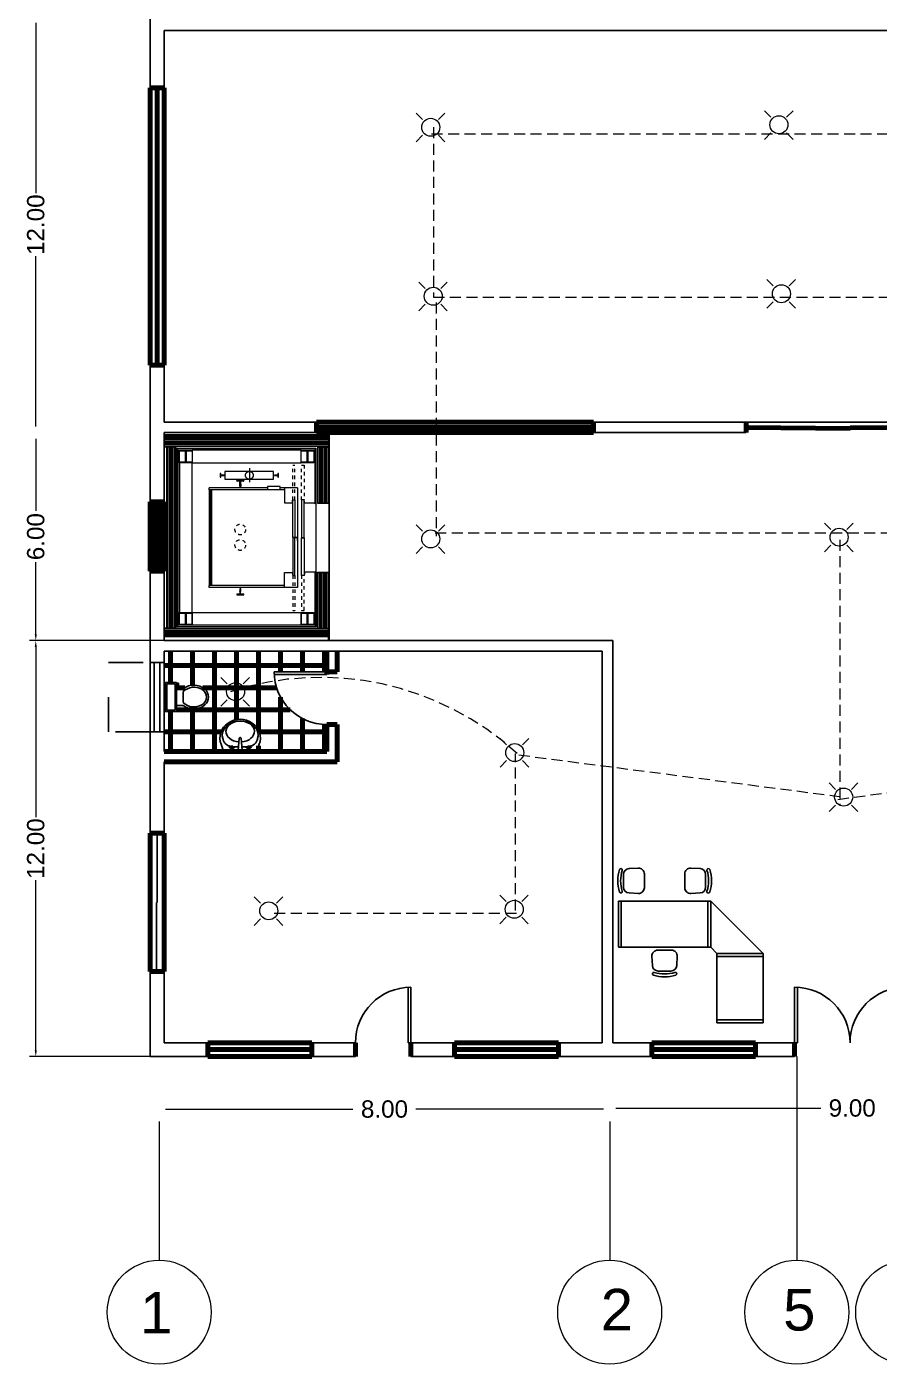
# Model space of a CAD drawing. Header units: millimetres. Extents: x 2391 to 3323, y 1596 to 2537.
# Drawn here: x 2751.78 to 2776.39, y 2343.71 to 2382.29 of the extents above; entities that cross this region are included whole.
import ezdxf

# ---------------------------------------------------------------- set-up
doc = ezdxf.new("R2010")
doc.units = ezdxf.units.MM
for name, pattern in [('CENTER5', [10, 5, -2, 1, -2]), ('DASHED2', [9.525, 6.35, -3.175]), ('HIDDEN', [0.375, 0.25, -0.125]), ('HIDDEN2', [4.7625, 3.175, -1.5875]), ('JIS_02_1.0', [2, 1, -1])]:
    doc.linetypes.add(name, pattern=pattern)
doc.layers.get('Defpoints').update_dxf_attribs({"color": 115})
for name, color, linetype in [('ASCENSORE - ELEVATOR', 160, 'Continuous'), ('BATH', 171, 'Continuous'), ('dimensions', 203, 'Continuous'), ('doors', 31, 'Continuous'), ('doors and windows schedule', 11, 'Continuous'), ('Electrical symbols', 81, 'Continuous'), ('exterior wall', 140, 'Continuous'), ('interior wall', 191, 'Continuous'), ('Lightning text', 211, 'Continuous'), ('windows', 241, 'Continuous')]:
    doc.layers.add(name, color=color, linetype=linetype)
doc.styles.get("Standard").update_dxf_attribs({"font": 'arial.ttf'})

msp = doc.modelspace()

# ---------------------------------------------------------------- hatches: boundary and pattern name
at = {"layer": 'ASCENSORE - ELEVATOR', "lineweight": 13, "true_color": 0x6d59d4}
for points in [[(2756.384, 2369.757), (2756.407, 2369.738), (2756.552, 2369.738), (2756.552, 2369.714), (2756.192, 2369.714), (2756.192, 2369.738), (2756.337, 2369.738), (2756.36, 2369.757), (2756.36, 2370.032), (2756.337, 2370.05), (2756.192, 2370.05), (2756.192, 2370.074), (2756.552, 2370.074), (2756.552, 2370.05), (2756.407, 2370.05), (2756.384, 2370.032)], [(2759.894, 2369.757), (2759.917, 2369.738), (2760.062, 2369.738), (2760.062, 2369.714), (2759.702, 2369.714), (2759.702, 2369.738), (2759.847, 2369.738), (2759.87, 2369.757), (2759.87, 2370.032), (2759.847, 2370.05), (2759.702, 2370.05), (2759.702, 2370.074), (2760.062, 2370.074), (2760.062, 2370.05), (2759.917, 2370.05), (2759.894, 2370.032)], [(2756.384, 2365.074), (2756.407, 2365.055), (2756.552, 2365.055), (2756.552, 2365.031), (2756.192, 2365.031), (2756.192, 2365.055), (2756.337, 2365.055), (2756.36, 2365.074), (2756.36, 2365.349), (2756.337, 2365.367), (2756.192, 2365.367), (2756.192, 2365.391), (2756.552, 2365.391), (2756.552, 2365.367), (2756.407, 2365.367), (2756.384, 2365.349)], [(2759.894, 2365.074), (2759.917, 2365.055), (2760.062, 2365.055), (2760.062, 2365.031), (2759.702, 2365.031), (2759.702, 2365.055), (2759.847, 2365.055), (2759.87, 2365.074), (2759.87, 2365.349), (2759.847, 2365.367), (2759.702, 2365.367), (2759.702, 2365.391), (2760.062, 2365.391), (2760.062, 2365.367), (2759.917, 2365.367), (2759.894, 2365.349)]]:
    msp.add_hatch(color=173, dxfattribs=at).paths.add_polyline_path(points)

# ---------------------------------------------------------------- linework, layer by layer
at = {"color": 0, "linetype": 'ByBlock'}
for p, q in [((2755.785, 2363.373), (2756.105, 2363.373)), ((2755.785, 2362.533), (2755.785, 2363.373)), ((2755.825, 2362.613), (2755.825, 2363.293)), ((2755.865, 2363.333), (2756.025, 2363.333)), ((2756.065, 2363.293), (2756.065, 2362.613)), ((2756.105, 2363.373), (2756.105, 2362.533)), ((2756.125, 2363.273), (2756.105, 2363.273)), ((2756.105, 2363.233), (2756.165, 2363.233)), ((2756.299, 2363.193), (2756.105, 2363.193)), ((2756.165, 2363.353), (2756.125, 2363.353)), ((2756.125, 2363.353), (2756.125, 2363.273)), ((2756.165, 2363.233), (2756.165, 2363.353)), ((2756.299, 2362.793), (2756.299, 2363.113)), ((2756.299, 2362.713), (2756.105, 2362.713)), ((2756.105, 2362.533), (2755.785, 2362.533)), ((2756.025, 2362.573), (2755.865, 2362.573)), ((2757.393, 2361.59), (2757.458, 2361.394)), ((2757.424, 2361.849), (2757.425, 2361.836)), ((2757.425, 2361.836), (2757.428, 2361.81)), ((2757.428, 2361.81), (2757.433, 2361.784)), ((2757.433, 2361.784), (2757.438, 2361.759)), ((2757.438, 2361.759), (2757.445, 2361.734)), ((2757.445, 2361.734), (2757.452, 2361.712)), ((2757.452, 2361.712), (2757.461, 2361.69)), ((2757.461, 2361.69), (2757.47, 2361.67)), ((2757.461, 2361.69), (2757.461, 2361.69)), ((2757.47, 2361.67), (2757.48, 2361.652)), ((2757.48, 2361.652), (2757.491, 2361.635)), ((2757.491, 2361.635), (2757.503, 2361.62)), ((2757.503, 2361.62), (2757.516, 2361.606)), ((2757.516, 2361.606), (2757.529, 2361.594)), ((2757.529, 2361.594), (2757.543, 2361.582)), ((2757.543, 2361.582), (2757.558, 2361.572)), ((2757.558, 2361.572), (2757.573, 2361.563)), ((2757.558, 2361.572), (2757.558, 2361.572)), ((2757.573, 2361.563), (2757.589, 2361.555)), ((2757.589, 2361.555), (2757.606, 2361.548)), ((2757.606, 2361.548), (2757.622, 2361.542)), ((2757.622, 2361.542), (2757.639, 2361.536)), ((2757.63, 2361.509), (2757.628, 2361.502)), ((2757.628, 2361.502), (2757.63, 2361.494)), ((2757.636, 2361.515), (2757.63, 2361.509)), ((2757.63, 2361.494), (2757.636, 2361.489)), ((2757.643, 2361.517), (2757.636, 2361.515)), ((2757.636, 2361.489), (2757.643, 2361.487)), ((2757.639, 2361.536), (2757.655, 2361.532)), ((2757.651, 2361.515), (2757.643, 2361.517)), ((2757.643, 2361.487), (2757.651, 2361.489)), ((2757.656, 2361.509), (2757.651, 2361.515)), ((2757.651, 2361.489), (2757.656, 2361.494)), ((2757.655, 2361.532), (2757.672, 2361.528)), ((2757.656, 2361.509), (2757.674, 2361.509)), ((2757.658, 2361.502), (2757.656, 2361.509)), ((2757.656, 2361.494), (2757.658, 2361.502)), ((2757.674, 2361.494), (2757.656, 2361.494)), ((2757.672, 2361.528), (2757.679, 2361.527)), ((2757.675, 2361.517), (2757.673, 2361.502)), ((2757.673, 2361.502), (2757.675, 2361.486)), ((2757.681, 2361.532), (2757.675, 2361.517)), ((2757.675, 2361.486), (2757.681, 2361.472)), ((2757.691, 2361.537), (2757.681, 2361.532)), ((2757.69, 2361.509), (2757.688, 2361.502)), ((2757.688, 2361.502), (2757.69, 2361.494)), ((2757.696, 2361.515), (2757.69, 2361.509)), ((2757.69, 2361.494), (2757.696, 2361.489)), ((2757.703, 2361.539), (2757.691, 2361.537)), ((2757.703, 2361.517), (2757.696, 2361.515)), ((2757.696, 2361.489), (2757.703, 2361.487)), ((2757.715, 2361.537), (2757.703, 2361.539)), ((2757.711, 2361.515), (2757.703, 2361.517)), ((2757.703, 2361.487), (2757.711, 2361.489)), ((2757.716, 2361.509), (2757.711, 2361.515)), ((2757.711, 2361.489), (2757.716, 2361.494)), ((2757.726, 2361.532), (2757.715, 2361.537)), ((2757.718, 2361.502), (2757.716, 2361.509)), ((2757.716, 2361.494), (2757.718, 2361.502)), ((2757.731, 2361.517), (2757.726, 2361.532)), ((2757.726, 2361.472), (2757.731, 2361.486)), ((2757.73, 2361.52), (2757.749, 2361.519)), ((2757.733, 2361.502), (2757.731, 2361.517)), ((2757.731, 2361.486), (2757.733, 2361.502)), ((2757.733, 2361.509), (2757.75, 2361.509)), ((2757.733, 2361.494), (2757.75, 2361.494)), ((2757.75, 2361.509), (2757.748, 2361.502)), ((2757.748, 2361.502), (2757.75, 2361.494)), ((2757.749, 2361.519), (2757.764, 2361.519)), ((2757.756, 2361.515), (2757.75, 2361.509)), ((2757.75, 2361.494), (2757.756, 2361.489)), ((2757.763, 2361.517), (2757.756, 2361.515)), ((2757.756, 2361.489), (2757.763, 2361.487)), ((2757.771, 2361.515), (2757.763, 2361.517)), ((2757.763, 2361.487), (2757.771, 2361.489)), ((2757.764, 2361.519), (2757.778, 2361.519)), ((2757.776, 2361.509), (2757.771, 2361.515)), ((2757.771, 2361.489), (2757.776, 2361.494)), ((2757.778, 2361.502), (2757.776, 2361.509)), ((2757.776, 2361.494), (2757.778, 2361.502)), ((2757.778, 2361.519), (2757.794, 2361.519)), ((2757.794, 2361.519), (2757.809, 2361.519)), ((2757.809, 2361.519), (2757.824, 2361.519)), ((2757.809, 2361.519), (2757.809, 2361.519)), ((2757.824, 2361.519), (2757.84, 2361.519)), ((2757.84, 2361.519), (2757.857, 2361.519)), ((2757.857, 2361.519), (2757.873, 2361.519)), ((2757.873, 2361.519), (2757.89, 2361.518)), ((2757.881, 2361.417), (2757.911, 2361.754)), ((2757.912, 2361.764), (2757.911, 2361.754)), ((2757.916, 2361.772), (2757.912, 2361.764)), ((2757.923, 2361.779), (2757.916, 2361.772)), ((2757.931, 2361.783), (2757.923, 2361.779)), ((2757.941, 2361.784), (2757.931, 2361.783)), ((2757.95, 2361.783), (2757.941, 2361.784)), ((2757.958, 2361.779), (2757.95, 2361.783)), ((2757.965, 2361.772), (2757.958, 2361.779)), ((2757.969, 2361.764), (2757.965, 2361.772)), ((2757.971, 2361.754), (2757.969, 2361.764)), ((2757.971, 2361.754), (2758.001, 2361.417)), ((2757.992, 2361.518), (2758.01, 2361.518)), ((2758.01, 2361.518), (2758.025, 2361.518)), ((2758.025, 2361.518), (2758.04, 2361.518)), ((2758.04, 2361.518), (2758.055, 2361.518)), ((2758.055, 2361.518), (2758.071, 2361.518)), ((2758.055, 2361.518), (2758.055, 2361.518)), ((2758.071, 2361.518), (2758.087, 2361.518)), ((2758.087, 2361.518), (2758.104, 2361.519)), ((2758.104, 2361.519), (2758.12, 2361.519)), ((2758.11, 2361.509), (2758.108, 2361.502)), ((2758.108, 2361.502), (2758.11, 2361.494)), ((2758.116, 2361.515), (2758.11, 2361.509)), ((2758.11, 2361.494), (2758.116, 2361.489)), ((2758.123, 2361.517), (2758.116, 2361.515)), ((2758.116, 2361.489), (2758.123, 2361.487)), ((2758.12, 2361.519), (2758.137, 2361.52)), ((2758.131, 2361.515), (2758.123, 2361.517)), ((2758.123, 2361.487), (2758.131, 2361.489)), ((2758.136, 2361.509), (2758.131, 2361.515)), ((2758.131, 2361.489), (2758.136, 2361.494)), ((2758.138, 2361.502), (2758.136, 2361.509)), ((2758.136, 2361.509), (2758.154, 2361.509)), ((2758.136, 2361.494), (2758.138, 2361.502)), ((2758.154, 2361.494), (2758.136, 2361.494)), ((2758.137, 2361.52), (2758.154, 2361.521)), ((2758.155, 2361.517), (2758.153, 2361.502)), ((2758.153, 2361.502), (2758.155, 2361.486)), ((2758.154, 2361.521), (2758.157, 2361.521)), ((2758.161, 2361.532), (2758.155, 2361.517)), ((2758.155, 2361.486), (2758.161, 2361.472)), ((2758.171, 2361.537), (2758.161, 2361.532)), ((2758.17, 2361.509), (2758.168, 2361.502)), ((2758.168, 2361.502), (2758.17, 2361.494)), ((2758.176, 2361.515), (2758.17, 2361.509)), ((2758.17, 2361.494), (2758.176, 2361.489)), ((2758.183, 2361.539), (2758.171, 2361.537)), ((2758.183, 2361.517), (2758.176, 2361.515)), ((2758.176, 2361.489), (2758.183, 2361.487)), ((2758.195, 2361.537), (2758.183, 2361.539)), ((2758.191, 2361.515), (2758.183, 2361.517)), ((2758.183, 2361.487), (2758.191, 2361.489)), ((2758.196, 2361.509), (2758.191, 2361.515)), ((2758.191, 2361.489), (2758.196, 2361.494)), ((2758.206, 2361.532), (2758.195, 2361.537)), ((2758.198, 2361.502), (2758.196, 2361.509)), ((2758.196, 2361.494), (2758.198, 2361.502)), ((2758.211, 2361.517), (2758.206, 2361.532)), ((2758.206, 2361.472), (2758.211, 2361.486)), ((2758.207, 2361.528), (2758.224, 2361.532)), ((2758.213, 2361.502), (2758.211, 2361.517)), ((2758.211, 2361.486), (2758.213, 2361.502)), ((2758.213, 2361.509), (2758.23, 2361.509)), ((2758.213, 2361.494), (2758.23, 2361.494)), ((2758.224, 2361.532), (2758.242, 2361.536)), ((2758.23, 2361.509), (2758.228, 2361.502)), ((2758.228, 2361.502), (2758.23, 2361.494)), ((2758.236, 2361.515), (2758.23, 2361.509)), ((2758.23, 2361.494), (2758.236, 2361.489)), ((2758.243, 2361.517), (2758.236, 2361.515)), ((2758.236, 2361.489), (2758.243, 2361.487)), ((2758.242, 2361.536), (2758.259, 2361.542)), ((2758.251, 2361.515), (2758.243, 2361.517)), ((2758.243, 2361.487), (2758.251, 2361.489)), ((2758.256, 2361.509), (2758.251, 2361.515)), ((2758.251, 2361.489), (2758.256, 2361.494)), ((2758.258, 2361.502), (2758.256, 2361.509)), ((2758.256, 2361.494), (2758.258, 2361.502)), ((2758.259, 2361.542), (2758.276, 2361.548)), ((2758.276, 2361.548), (2758.292, 2361.555)), ((2758.292, 2361.555), (2758.308, 2361.563)), ((2758.308, 2361.563), (2758.324, 2361.572)), ((2758.324, 2361.572), (2758.338, 2361.582)), ((2758.324, 2361.572), (2758.324, 2361.572)), ((2758.338, 2361.582), (2758.352, 2361.594)), ((2758.352, 2361.594), (2758.366, 2361.606)), ((2758.366, 2361.606), (2758.378, 2361.62)), ((2758.378, 2361.62), (2758.39, 2361.635)), ((2758.39, 2361.635), (2758.401, 2361.652)), ((2758.401, 2361.652), (2758.411, 2361.67)), ((2758.411, 2361.67), (2758.421, 2361.69)), ((2758.421, 2361.69), (2758.429, 2361.712)), ((2758.421, 2361.69), (2758.421, 2361.69)), ((2758.489, 2361.59), (2758.423, 2361.394)), ((2758.429, 2361.712), (2758.437, 2361.734)), ((2758.437, 2361.734), (2758.443, 2361.759)), ((2758.443, 2361.759), (2758.449, 2361.784)), ((2758.449, 2361.784), (2758.453, 2361.81)), ((2758.453, 2361.81), (2758.457, 2361.836)), ((2758.457, 2361.836), (2758.458, 2361.849)), ((2757.621, 2361.405), (2757.611, 2361.394)), ((2757.632, 2361.41), (2757.621, 2361.405)), ((2757.643, 2361.412), (2757.632, 2361.41)), ((2757.636, 2361.412), (2757.648, 2361.414)), ((2757.763, 2361.412), (2757.643, 2361.412)), ((2757.648, 2361.414), (2757.66, 2361.42)), ((2757.66, 2361.42), (2757.669, 2361.429)), ((2757.669, 2361.429), (2757.676, 2361.439)), ((2757.673, 2361.434), (2757.733, 2361.434)), ((2757.676, 2361.439), (2757.68, 2361.451)), ((2757.68, 2361.451), (2757.681, 2361.464)), ((2757.726, 2361.472), (2757.681, 2361.472)), ((2757.681, 2361.472), (2757.681, 2361.464)), ((2757.681, 2361.464), (2757.726, 2361.464)), ((2757.726, 2361.464), (2757.726, 2361.472)), ((2757.726, 2361.464), (2757.727, 2361.45)), ((2757.727, 2361.45), (2757.731, 2361.437)), ((2757.731, 2361.437), (2757.74, 2361.426)), ((2757.74, 2361.426), (2757.75, 2361.417)), ((2757.75, 2361.417), (2757.763, 2361.412)), ((2757.779, 2361.406), (2757.763, 2361.412)), ((2757.797, 2361.394), (2757.779, 2361.406)), ((2757.831, 2361.409), (2757.828, 2361.402)), ((2757.828, 2361.402), (2757.828, 2361.394)), ((2757.836, 2361.414), (2757.831, 2361.409)), ((2757.843, 2361.417), (2757.836, 2361.414)), ((2757.851, 2361.417), (2757.843, 2361.417)), ((2757.881, 2361.417), (2757.851, 2361.417)), ((2757.881, 2361.417), (2758.001, 2361.417)), ((2758.001, 2361.417), (2758.038, 2361.417)), ((2758.046, 2361.416), (2758.038, 2361.417)), ((2758.052, 2361.413), (2758.046, 2361.416)), ((2758.058, 2361.408), (2758.052, 2361.413)), ((2758.06, 2361.402), (2758.058, 2361.408)), ((2758.061, 2361.394), (2758.06, 2361.402)), ((2758.101, 2361.405), (2758.091, 2361.394)), ((2758.112, 2361.41), (2758.101, 2361.405)), ((2758.123, 2361.412), (2758.112, 2361.41)), ((2758.116, 2361.412), (2758.128, 2361.414)), ((2758.243, 2361.412), (2758.123, 2361.412)), ((2758.128, 2361.414), (2758.14, 2361.42)), ((2758.14, 2361.42), (2758.149, 2361.429)), ((2758.149, 2361.429), (2758.156, 2361.439)), ((2758.153, 2361.434), (2758.213, 2361.434)), ((2758.156, 2361.439), (2758.16, 2361.451)), ((2758.16, 2361.451), (2758.161, 2361.464)), ((2758.206, 2361.472), (2758.161, 2361.472)), ((2758.161, 2361.472), (2758.161, 2361.464)), ((2758.161, 2361.464), (2758.206, 2361.464)), ((2758.206, 2361.464), (2758.206, 2361.472)), ((2758.206, 2361.464), (2758.207, 2361.45)), ((2758.207, 2361.45), (2758.212, 2361.437)), ((2758.212, 2361.437), (2758.22, 2361.426)), ((2758.22, 2361.426), (2758.231, 2361.417)), ((2758.231, 2361.417), (2758.243, 2361.412)), ((2758.259, 2361.406), (2758.243, 2361.412)), ((2758.277, 2361.394), (2758.259, 2361.406)), ((2769.163, 2358.004), (2769.43, 2358.018)), ((2771.217, 2358.004), (2770.95, 2358.018)), ((2769.005, 2357.468), (2769.005, 2357.837)), ((2769.606, 2357.852), (2769.606, 2357.454)), ((2770.774, 2357.852), (2770.774, 2357.454)), ((2771.375, 2357.468), (2771.375, 2357.837)), ((2769.43, 2357.287), (2769.163, 2357.302)), ((2770.95, 2357.287), (2771.217, 2357.302)), ((2771.525, 2357.069), (2768.855, 2357.069)), ((2768.855, 2357.069), (2768.855, 2355.733)), ((2768.938, 2357.069), (2768.938, 2355.733)), ((2771.442, 2357.069), (2771.442, 2355.733)), ((2771.525, 2357.069), (2773.038, 2355.556)), ((2771.525, 2355.733), (2771.525, 2357.069)), ((2768.855, 2355.733), (2771.525, 2355.733)), ((2771.525, 2355.733), (2771.702, 2355.556)), ((2769.824, 2355.474), (2769.839, 2355.207)), ((2770.389, 2355.65), (2769.991, 2355.65)), ((2770.541, 2355.207), (2770.556, 2355.474)), ((2773.038, 2355.556), (2771.702, 2355.556)), ((2771.702, 2355.556), (2771.702, 2353.553)), ((2773.038, 2355.473), (2771.702, 2355.473)), ((2773.038, 2353.553), (2773.038, 2355.556)), ((2770.006, 2355.049), (2770.374, 2355.049)), ((2773.038, 2353.637), (2771.702, 2353.637)), ((2771.702, 2353.553), (2773.038, 2353.553))]:
    msp.add_line(p, q, dxfattribs=at)
for centre, radius, start, end in [((2755.86, 2363.298), 0.0354, 81.8699, 188.1301), ((2756.03, 2363.298), 0.0354, 351.8699, 98.1301), ((2756.602, 2362.813), 0.487, 48.9211, 128.5309), ((2756.612, 2362.785), 0.453, 60.4235, 133.6323), ((2756.707, 2362.953), 0.26, 299.5767, 60.4235), ((2756.725, 2362.953), 0.3, 311.0791, 48.9211), ((2756.612, 2363.121), 0.453, 226.3679, 299.5767), ((2756.602, 2363.094), 0.487, 231.4693, 311.0791), ((2755.86, 2362.608), 0.0354, 171.8699, 278.1301), ((2756.03, 2362.608), 0.0354, 261.8699, 8.1301), ((2769.439, 2357.852), 0.167, 0, 93.1798), ((2770.941, 2357.852), 0.167, 86.8202, 180), ((2769.923, 2357.653), 1.085, 162.6344, 197.3656), ((2768.927, 2357.964), 0.0417, 342.6344, 162.6344), ((2769.923, 2357.653), 1.002, 162.6344, 197.3656), ((2769.172, 2357.837), 0.167, 93.1798, 180), ((2771.208, 2357.837), 0.167, 360, 86.8202), ((2771.453, 2357.964), 0.0417, 17.3656, 197.3656), ((2770.457, 2357.653), 1.002, 342.6344, 17.3656), ((2770.457, 2357.653), 1.085, 342.6344, 17.3656), ((2768.927, 2357.341), 0.0417, 197.3656, 17.3656), ((2769.172, 2357.468), 0.167, 180, 266.8202), ((2769.439, 2357.454), 0.167, 266.8202, 0), ((2770.941, 2357.454), 0.167, 180, 273.1798), ((2771.208, 2357.468), 0.167, 273.1798, 0), ((2771.453, 2357.341), 0.0417, 162.6344, 342.6344), ((2769.991, 2355.483), 0.167, 90, 183.1798), ((2770.389, 2355.483), 0.167, 356.8202, 90), ((2769.879, 2354.971), 0.0417, 72.6344, 252.6344), ((2770.006, 2355.216), 0.167, 183.1798, 270), ((2770.19, 2355.967), 1.085, 252.6344, 287.3656), ((2770.19, 2355.967), 1.002, 252.6344, 287.3656), ((2770.374, 2355.216), 0.167, 270, 356.8202), ((2770.501, 2354.971), 0.0417, 287.3656, 107.3656)]:
    msp.add_arc(centre, radius, start, end, dxfattribs=at)
for centre, major_axis, ratio, start_param, end_param in [((2757.941, 2361.776), (-0.584, 0), 0.916316, 2.786438, 6.63834), ((2757.941, 2361.849), (-0.517, 0), 0.815274, 3.141593, 6.283185), ((2757.941, 2361.96), (-0.412, 0), 0.730435, 1.664123, 7.760732)]:
    msp.add_ellipse(centre, major_axis=major_axis, ratio=ratio, start_param=start_param, end_param=end_param, dxfattribs=at)
at = {"layer": 'ASCENSORE - ELEVATOR', "lineweight": 13}
for p, q in [((2760.512, 2370.521), (2755.742, 2370.521)), ((2755.742, 2370.521), (2755.742, 2364.581)), ((2755.742, 2364.581), (2755.742, 2370.521)), ((2755.742, 2370.521), (2760.512, 2370.521)), ((2760.488, 2370.501), (2755.763, 2370.501)), ((2760.488, 2370.497), (2755.766, 2370.497)), ((2760.488, 2370.456), (2755.766, 2370.456)), ((2760.488, 2370.452), (2755.766, 2370.452)), ((2760.488, 2370.411), (2755.766, 2370.411)), ((2760.488, 2370.407), (2755.766, 2370.407)), ((2760.488, 2370.366), (2755.766, 2370.366)), ((2760.488, 2370.362), (2755.766, 2370.362)), ((2760.488, 2370.501), (2760.488, 2370.182)), ((2760.491, 2370.501), (2760.491, 2370.182)), ((2760.512, 2364.581), (2760.512, 2370.521)), ((2760.512, 2370.521), (2760.512, 2364.581)), ((2760.491, 2370.182), (2755.763, 2370.182)), ((2756.081, 2370.165), (2755.763, 2370.165)), ((2756.081, 2370.161), (2755.763, 2370.161)), ((2760.488, 2370.321), (2755.766, 2370.321)), ((2760.488, 2370.317), (2755.766, 2370.317)), ((2760.488, 2370.276), (2755.766, 2370.276)), ((2760.488, 2370.272), (2755.766, 2370.272)), ((2760.488, 2370.231), (2755.766, 2370.231)), ((2760.488, 2370.227), (2755.766, 2370.227)), ((2760.488, 2370.186), (2755.766, 2370.186)), ((2760.488, 2370.186), (2755.766, 2370.186)), ((2760.488, 2370.182), (2755.766, 2370.182)), ((2755.811, 2370.161), (2755.811, 2364.945)), ((2755.853, 2370.161), (2755.853, 2364.945)), ((2755.856, 2370.161), (2755.856, 2364.945)), ((2755.898, 2370.161), (2755.898, 2364.945)), ((2755.901, 2370.161), (2755.901, 2364.945)), ((2755.943, 2370.161), (2755.943, 2364.945)), ((2755.946, 2370.161), (2755.946, 2364.945)), ((2755.988, 2370.161), (2755.988, 2364.945)), ((2755.991, 2370.161), (2755.991, 2364.945)), ((2756.033, 2370.161), (2756.033, 2364.945)), ((2756.036, 2370.161), (2756.036, 2364.945)), ((2756.078, 2370.161), (2756.078, 2364.945)), ((2756.078, 2370.161), (2756.078, 2364.945)), ((2756.081, 2370.165), (2756.081, 2364.941)), ((2756.081, 2370.161), (2756.081, 2364.945)), ((2756.126, 2370.137), (2760.128, 2370.137)), ((2756.126, 2364.966), (2756.126, 2370.137)), ((2756.129, 2370.116), (2756.129, 2370.134)), ((2756.129, 2370.134), (2760.125, 2370.134)), ((2760.125, 2370.116), (2756.129, 2370.116)), ((2756.147, 2370.095), (2756.129, 2370.095)), ((2756.129, 2370.095), (2756.129, 2365.008)), ((2756.147, 2365.008), (2756.147, 2370.095)), ((2756.192, 2369.714), (2756.192, 2370.074)), ((2756.192, 2370.074), (2756.552, 2370.074)), ((2756.552, 2370.074), (2756.552, 2369.714)), ((2759.702, 2370.074), (2756.552, 2370.074)), ((2756.552, 2370.074), (2756.552, 2369.714)), ((2759.702, 2369.714), (2759.702, 2370.074)), ((2759.702, 2370.074), (2760.062, 2370.074)), ((2759.702, 2369.714), (2759.702, 2370.074)), ((2760.062, 2370.074), (2760.062, 2369.714)), ((2760.107, 2370.096), (2760.125, 2370.096)), ((2760.107, 2368.529), (2760.107, 2370.096)), ((2760.125, 2370.134), (2760.125, 2370.116)), ((2760.125, 2370.096), (2760.125, 2368.529)), ((2760.128, 2370.137), (2760.128, 2364.966)), ((2760.173, 2370.165), (2760.173, 2368.55)), ((2760.173, 2370.165), (2760.491, 2370.165)), ((2760.173, 2370.161), (2760.173, 2368.554)), ((2760.173, 2370.161), (2760.491, 2370.161)), ((2760.176, 2370.161), (2760.176, 2368.554)), ((2760.176, 2370.161), (2760.176, 2368.554)), ((2760.218, 2370.161), (2760.218, 2368.554)), ((2760.221, 2370.161), (2760.221, 2368.554)), ((2760.263, 2370.161), (2760.263, 2368.554)), ((2760.266, 2370.161), (2760.266, 2368.554)), ((2760.308, 2370.161), (2760.308, 2368.554)), ((2760.311, 2370.161), (2760.311, 2368.554)), ((2760.353, 2370.161), (2760.353, 2368.554)), ((2760.356, 2370.161), (2760.356, 2368.554)), ((2760.398, 2370.161), (2760.398, 2368.554)), ((2760.401, 2370.161), (2760.401, 2368.554)), ((2760.443, 2370.161), (2760.443, 2368.554)), ((2760.446, 2370.161), (2760.446, 2368.554)), ((2760.488, 2370.161), (2760.488, 2368.554)), ((2760.491, 2370.165), (2760.491, 2368.55)), ((2756.552, 2369.714), (2756.192, 2369.714)), ((2756.552, 2369.714), (2756.192, 2369.714)), ((2756.192, 2369.714), (2756.192, 2365.391)), ((2756.552, 2365.391), (2756.552, 2369.714)), ((2756.552, 2369.714), (2759.702, 2369.714)), ((2760.062, 2369.714), (2759.702, 2369.714)), ((2757.378, 2369.406), (2757.366, 2369.406)), ((2757.366, 2369.406), (2757.366, 2369.297)), ((2757.366, 2369.297), (2757.378, 2369.297)), ((2757.378, 2369.357), (2757.378, 2369.406)), ((2757.475, 2369.357), (2757.378, 2369.357)), ((2757.378, 2369.297), (2757.378, 2369.345)), ((2757.378, 2369.345), (2757.475, 2369.345)), ((2757.475, 2369.345), (2757.475, 2369.357)), ((2759.032, 2369.357), (2758.935, 2369.357)), ((2758.935, 2369.357), (2758.935, 2369.345)), ((2758.935, 2369.345), (2759.032, 2369.345)), ((2759.044, 2369.406), (2759.032, 2369.406)), ((2759.032, 2369.406), (2759.032, 2369.357)), ((2759.032, 2369.345), (2759.032, 2369.297)), ((2759.032, 2369.297), (2759.044, 2369.297)), ((2759.044, 2369.297), (2759.044, 2369.406)), ((2758.725, 2368.991), (2757.05, 2368.991)), ((2757.05, 2368.929), (2757.05, 2368.991)), ((2759.222, 2368.929), (2757.05, 2368.929)), ((2757.05, 2368.929), (2757.05, 2366.174)), ((2757.094, 2366.174), (2757.094, 2368.929)), ((2757.097, 2366.174), (2757.097, 2368.929)), ((2757.097, 2368.929), (2757.111, 2368.929)), ((2757.111, 2368.929), (2757.111, 2366.174)), ((2757.841, 2369.192), (2757.841, 2369.198)), ((2757.841, 2369.198), (2758.046, 2369.198)), ((2757.918, 2369.181), (2757.851, 2369.183)), ((2757.932, 2369.029), (2757.932, 2369.092)), ((2757.955, 2369.029), (2757.932, 2369.029)), ((2757.935, 2369.102), (2757.935, 2369.163)), ((2757.952, 2369.163), (2757.952, 2369.102)), ((2757.955, 2369.092), (2757.955, 2369.029)), ((2758.036, 2369.183), (2757.969, 2369.181)), ((2758.046, 2369.198), (2758.046, 2369.192)), ((2759.098, 2369.029), (2758.725, 2369.029)), ((2758.725, 2369.029), (2758.725, 2368.929)), ((2759.098, 2368.929), (2759.098, 2369.029)), ((2759.222, 2368.991), (2759.098, 2368.991)), ((2759.595, 2368.991), (2759.222, 2368.991)), ((2759.222, 2368.991), (2759.222, 2368.557)), ((2759.595, 2368.991), (2759.595, 2366.111)), ((2759.222, 2368.557), (2759.446, 2368.557)), ((2759.446, 2368.557), (2759.446, 2368.636)), ((2759.458, 2367.556), (2759.458, 2368.642)), ((2759.458, 2368.642), (2759.52, 2368.642)), ((2759.52, 2368.642), (2759.52, 2367.556)), ((2759.712, 2368.642), (2759.712, 2367.556)), ((2759.786, 2368.642), (2759.712, 2368.642)), ((2759.786, 2367.556), (2759.786, 2368.642)), ((2759.801, 2368.545), (2759.801, 2368.608)), ((2760.105, 2368.545), (2759.801, 2368.545)), ((2760.105, 2368.608), (2760.105, 2368.545)), ((2760.125, 2368.529), (2760.107, 2368.529)), ((2760.173, 2368.554), (2760.491, 2368.554)), ((2760.173, 2368.55), (2760.491, 2368.55)), ((2759.592, 2367.556), (2759.458, 2367.556)), ((2759.458, 2367.546), (2759.458, 2366.46)), ((2759.592, 2367.546), (2759.458, 2367.546)), ((2759.52, 2366.46), (2759.52, 2367.546)), ((2759.592, 2367.628), (2759.592, 2367.556)), ((2759.592, 2367.474), (2759.592, 2367.546)), ((2759.712, 2367.556), (2759.786, 2367.556)), ((2759.712, 2366.46), (2759.712, 2367.546)), ((2759.712, 2367.546), (2759.786, 2367.546)), ((2759.786, 2367.546), (2759.786, 2366.46)), ((2759.222, 2366.111), (2759.222, 2366.546)), ((2759.222, 2366.546), (2759.446, 2366.546)), ((2759.446, 2366.546), (2759.446, 2366.467)), ((2760.104, 2366.557), (2759.801, 2366.557)), ((2759.801, 2366.557), (2759.801, 2366.495)), ((2760.104, 2366.495), (2760.104, 2366.557)), ((2760.107, 2366.574), (2760.125, 2366.574)), ((2760.107, 2365.003), (2760.107, 2366.574)), ((2760.125, 2366.574), (2760.125, 2365.003)), ((2760.173, 2364.941), (2760.173, 2366.553)), ((2760.173, 2366.553), (2760.491, 2366.553)), ((2760.173, 2364.945), (2760.173, 2366.549)), ((2760.173, 2366.549), (2760.491, 2366.549)), ((2760.176, 2364.945), (2760.176, 2366.549)), ((2760.176, 2364.945), (2760.176, 2366.549)), ((2760.218, 2364.945), (2760.218, 2366.549)), ((2760.221, 2364.945), (2760.221, 2366.549)), ((2760.263, 2364.945), (2760.263, 2366.549)), ((2760.266, 2364.945), (2760.266, 2366.549)), ((2760.308, 2364.945), (2760.308, 2366.549)), ((2760.311, 2364.945), (2760.311, 2366.549)), ((2760.353, 2364.945), (2760.353, 2366.549)), ((2760.356, 2364.945), (2760.356, 2366.549)), ((2760.398, 2364.945), (2760.398, 2366.549)), ((2760.401, 2364.945), (2760.401, 2366.549)), ((2760.443, 2364.945), (2760.443, 2366.549)), ((2760.446, 2364.945), (2760.446, 2366.549)), ((2760.488, 2364.945), (2760.488, 2366.549)), ((2760.491, 2364.941), (2760.491, 2366.553)), ((2759.222, 2366.174), (2757.05, 2366.174)), ((2757.05, 2366.111), (2757.05, 2366.174)), ((2757.111, 2366.174), (2757.097, 2366.174)), ((2759.458, 2366.46), (2759.52, 2366.46)), ((2759.786, 2366.46), (2759.712, 2366.46)), ((2759.222, 2366.111), (2757.05, 2366.111)), ((2757.841, 2365.91), (2757.841, 2365.905)), ((2757.841, 2365.905), (2758.046, 2365.905)), ((2757.918, 2365.922), (2757.851, 2365.92)), ((2757.932, 2366.074), (2757.932, 2366.011)), ((2757.955, 2366.074), (2757.932, 2366.074)), ((2757.935, 2366.001), (2757.935, 2365.939)), ((2757.952, 2365.939), (2757.952, 2366.001)), ((2757.955, 2366.011), (2757.955, 2366.074)), ((2758.036, 2365.92), (2757.969, 2365.922)), ((2758.046, 2365.905), (2758.046, 2365.91)), ((2759.595, 2366.111), (2759.222, 2366.111)), ((2756.192, 2365.031), (2756.192, 2365.391)), ((2756.192, 2365.391), (2756.552, 2365.391)), ((2756.192, 2365.391), (2756.552, 2365.391)), ((2756.552, 2365.391), (2756.552, 2365.031)), ((2756.552, 2365.391), (2759.702, 2365.391)), ((2756.552, 2365.031), (2756.552, 2365.391)), ((2759.702, 2365.031), (2759.702, 2365.391)), ((2759.702, 2365.391), (2760.062, 2365.391)), ((2759.702, 2365.391), (2759.702, 2365.031)), ((2760.062, 2365.391), (2760.062, 2365.031)), ((2760.128, 2364.966), (2756.126, 2364.966)), ((2756.129, 2365.008), (2756.147, 2365.008)), ((2756.129, 2364.986), (2760.125, 2364.986)), ((2756.129, 2364.968), (2756.129, 2364.986)), ((2760.125, 2364.968), (2756.129, 2364.968)), ((2756.552, 2365.031), (2756.192, 2365.031)), ((2759.702, 2365.031), (2756.552, 2365.031)), ((2760.062, 2365.031), (2759.702, 2365.031)), ((2760.125, 2365.003), (2760.107, 2365.003)), ((2760.125, 2364.986), (2760.125, 2364.968)), ((2755.742, 2364.581), (2760.512, 2364.581)), ((2760.512, 2364.581), (2755.742, 2364.581)), ((2756.081, 2364.945), (2755.763, 2364.945)), ((2756.081, 2364.941), (2755.763, 2364.941)), ((2760.491, 2364.921), (2755.763, 2364.921)), ((2760.488, 2364.921), (2755.766, 2364.921)), ((2760.488, 2364.917), (2755.766, 2364.917)), ((2760.488, 2364.917), (2755.766, 2364.917)), ((2760.488, 2364.876), (2755.766, 2364.876)), ((2760.488, 2364.872), (2755.766, 2364.872)), ((2760.488, 2364.831), (2755.766, 2364.831)), ((2760.488, 2364.827), (2755.766, 2364.827)), ((2760.488, 2364.786), (2755.766, 2364.786)), ((2760.488, 2364.782), (2755.766, 2364.782)), ((2760.488, 2364.741), (2755.766, 2364.741)), ((2760.488, 2364.737), (2755.766, 2364.737)), ((2760.488, 2364.696), (2755.766, 2364.696)), ((2760.488, 2364.692), (2755.766, 2364.692)), ((2760.173, 2364.945), (2760.491, 2364.945)), ((2760.173, 2364.941), (2760.491, 2364.941)), ((2760.488, 2364.602), (2760.488, 2364.921)), ((2760.491, 2364.602), (2760.491, 2364.921))]:
    msp.add_line(p, q, dxfattribs=at)
at = {"layer": 'ASCENSORE - ELEVATOR', "color": 7, "lineweight": 13}
for p, q in [((2756.192, 2370.05), (2756.192, 2370.074)), ((2756.192, 2370.074), (2756.552, 2370.074)), ((2756.337, 2370.05), (2756.192, 2370.05)), ((2756.36, 2370.032), (2756.337, 2370.05)), ((2756.36, 2369.757), (2756.36, 2370.032)), ((2756.407, 2370.05), (2756.384, 2370.032)), ((2756.384, 2370.032), (2756.384, 2369.757)), ((2756.552, 2370.05), (2756.407, 2370.05)), ((2756.552, 2370.074), (2756.552, 2370.05)), ((2759.702, 2370.05), (2759.702, 2370.074)), ((2759.702, 2370.074), (2760.062, 2370.074)), ((2759.847, 2370.05), (2759.702, 2370.05)), ((2759.87, 2370.032), (2759.847, 2370.05)), ((2759.87, 2369.757), (2759.87, 2370.032)), ((2759.917, 2370.05), (2759.894, 2370.032)), ((2759.894, 2370.032), (2759.894, 2369.757)), ((2760.062, 2370.05), (2759.917, 2370.05)), ((2760.062, 2370.074), (2760.062, 2370.05)), ((2756.192, 2369.714), (2756.192, 2369.738)), ((2756.192, 2369.738), (2756.337, 2369.738)), ((2756.552, 2369.714), (2756.192, 2369.714)), ((2756.337, 2369.738), (2756.36, 2369.757)), ((2756.384, 2369.757), (2756.407, 2369.738)), ((2756.407, 2369.738), (2756.552, 2369.738)), ((2756.552, 2369.738), (2756.552, 2369.714)), ((2759.702, 2369.714), (2759.702, 2369.738)), ((2759.702, 2369.738), (2759.847, 2369.738)), ((2760.062, 2369.714), (2759.702, 2369.714)), ((2759.847, 2369.738), (2759.87, 2369.757)), ((2759.894, 2369.757), (2759.917, 2369.738)), ((2759.917, 2369.738), (2760.062, 2369.738)), ((2760.062, 2369.738), (2760.062, 2369.714)), ((2756.192, 2365.367), (2756.192, 2365.391)), ((2756.192, 2365.391), (2756.552, 2365.391)), ((2756.337, 2365.367), (2756.192, 2365.367)), ((2756.36, 2365.349), (2756.337, 2365.367)), ((2756.36, 2365.074), (2756.36, 2365.349)), ((2756.407, 2365.367), (2756.384, 2365.349)), ((2756.384, 2365.349), (2756.384, 2365.074)), ((2756.552, 2365.367), (2756.407, 2365.367)), ((2756.552, 2365.391), (2756.552, 2365.367)), ((2759.702, 2365.367), (2759.702, 2365.391)), ((2759.702, 2365.391), (2760.062, 2365.391)), ((2759.847, 2365.367), (2759.702, 2365.367)), ((2759.87, 2365.349), (2759.847, 2365.367)), ((2759.87, 2365.074), (2759.87, 2365.349)), ((2759.917, 2365.367), (2759.894, 2365.349)), ((2759.894, 2365.349), (2759.894, 2365.074)), ((2760.062, 2365.367), (2759.917, 2365.367)), ((2760.062, 2365.391), (2760.062, 2365.367)), ((2756.192, 2365.031), (2756.192, 2365.055)), ((2756.192, 2365.055), (2756.337, 2365.055)), ((2756.552, 2365.031), (2756.192, 2365.031)), ((2756.337, 2365.055), (2756.36, 2365.074)), ((2756.384, 2365.074), (2756.407, 2365.055)), ((2756.407, 2365.055), (2756.552, 2365.055)), ((2756.552, 2365.055), (2756.552, 2365.031)), ((2759.702, 2365.031), (2759.702, 2365.055)), ((2759.702, 2365.055), (2759.847, 2365.055)), ((2760.062, 2365.031), (2759.702, 2365.031)), ((2759.847, 2365.055), (2759.87, 2365.074)), ((2759.894, 2365.074), (2759.917, 2365.055)), ((2759.917, 2365.055), (2760.062, 2365.055)), ((2760.062, 2365.055), (2760.062, 2365.031)), ((2760.062, 2365.031), (2760.062, 2365.031)), ((2760.062, 2365.031), (2760.062, 2365.031)), ((2760.062, 2365.031), (2760.062, 2365.031)), ((2760.062, 2365.031), (2760.062, 2365.031)), ((2760.062, 2365.031), (2760.062, 2365.031)), ((2760.062, 2365.031), (2760.062, 2365.031))]:
    msp.add_line(p, q, dxfattribs=at)
at = {"layer": 'ASCENSORE - ELEVATOR', "linetype": 'HIDDEN', "lineweight": 13, "ltscale": 0.1}
for p, q in [((2759.458, 2369.648), (2759.52, 2369.648)), ((2759.458, 2368.642), (2759.458, 2369.648)), ((2759.52, 2368.642), (2759.52, 2369.648)), ((2759.712, 2368.642), (2759.712, 2369.648)), ((2759.712, 2369.648), (2759.786, 2369.648)), ((2759.786, 2369.648), (2759.786, 2368.642)), ((2759.458, 2366.46), (2759.458, 2365.455)), ((2759.52, 2366.46), (2759.52, 2365.455)), ((2759.712, 2366.46), (2759.712, 2365.455)), ((2759.786, 2365.455), (2759.786, 2366.46)), ((2759.458, 2365.455), (2759.52, 2365.455)), ((2759.712, 2365.455), (2759.786, 2365.455))]:
    msp.add_line(p, q, dxfattribs=at)
at = {"layer": 'ASCENSORE - ELEVATOR', "linetype": 'Continuous', "lineweight": 13}
for p, q in [((2757.5, 2369.46), (2757.5, 2369.243)), ((2758.906, 2369.46), (2757.5, 2369.46)), ((2757.5, 2369.243), (2758.906, 2369.243)), ((2758.906, 2369.243), (2758.906, 2369.46))]:
    msp.add_line(p, q, dxfattribs=at)
at = {"layer": 'ASCENSORE - ELEVATOR', "linetype": 'HIDDEN2', "lineweight": 13}
msp.add_line((2758.205, 2369.554), (2758.205, 2369.148), dxfattribs=at)
at = {"layer": 'ASCENSORE - ELEVATOR', "linetype": 'CENTER5', "lineweight": 13}
msp.add_line((2759.595, 2367.551), (2759.595, 2367.551), dxfattribs=at)
at = {"layer": 'ASCENSORE - ELEVATOR', "linetype": 'HIDDEN2', "lineweight": 13}
msp.add_circle((2758.205, 2369.351), 0.112, dxfattribs=at)
at = {"layer": 'ASCENSORE - ELEVATOR', "linetype": 'HIDDEN', "lineweight": 13, "ltscale": 0.1}
for centre in [(2757.943, 2367.786), (2757.943, 2367.339)]:
    msp.add_circle(centre, 0.154, dxfattribs=at)
at = {"layer": 'ASCENSORE - ELEVATOR', "lineweight": 13}
for centre, radius, start, end in [((2757.851, 2369.192), 0.00994, 180, 268.4826), ((2757.917, 2369.163), 0.0174, 360, 88.4826), ((2757.91, 2369.103), 0.0243, 333.8425, 359.4784), ((2757.97, 2369.163), 0.0174, 91.5174, 180), ((2757.976, 2369.103), 0.0243, 180.5216, 206.1575), ((2758.036, 2369.192), 0.00994, 271.5174, 0), ((2757.851, 2365.91), 0.00994, 91.5174, 180), ((2757.917, 2365.939), 0.0174, 271.5174, 360), ((2757.91, 2366), 0.0243, 0.5216, 26.1575), ((2757.976, 2366), 0.0243, 153.8425, 179.4784), ((2757.97, 2365.939), 0.0174, 180, 268.4826), ((2758.036, 2365.91), 0.00994, 360, 88.4826)]:
    msp.add_arc(centre, radius, start, end, dxfattribs=at)
at = {"layer": 'BATH', "linetype": 'Continuous', "lineweight": 100}
for p, q in [((2755.933, 2363.373), (2755.933, 2364.281)), ((2756.568, 2363.298), (2756.568, 2364.281)), ((2757.203, 2361.381), (2757.203, 2364.281)), ((2757.838, 2362.304), (2757.838, 2364.281)), ((2758.473, 2361.996), (2758.473, 2364.281)), ((2759.108, 2363.681), (2759.108, 2364.281)), ((2759.743, 2363.681), (2759.743, 2364.281)), ((2760.378, 2363.681), (2760.378, 2364.281)), ((2755.742, 2363.859), (2760.442, 2363.859)), ((2755.742, 2363.224), (2755.785, 2363.224)), ((2756.105, 2363.224), (2756.342, 2363.224)), ((2756.862, 2363.224), (2758.993, 2363.224)), ((2759.108, 2361.381), (2759.108, 2362.952)), ((2755.742, 2362.589), (2755.785, 2362.589)), ((2755.933, 2361.381), (2755.933, 2362.533)), ((2756.105, 2362.589), (2759.385, 2362.589)), ((2756.568, 2361.381), (2756.568, 2362.608)), ((2759.743, 2361.381), (2759.743, 2362.331)), ((2755.742, 2361.954), (2757.389, 2361.954)), ((2758.492, 2361.954), (2760.442, 2361.954)), ((2760.378, 2361.381), (2760.378, 2362.163)), ((2758.473, 2361.381), (2758.473, 2361.545))]:
    msp.add_line(p, q, dxfattribs=at)
at = {"layer": 'Defpoints', "linetype": 'DASHED2', "lineweight": 13, "ltscale": 0.05}
for p, q in [((2763.516, 2379.39), (2763.516, 2374.488)), ((2763.463, 2379.203), (2783.764, 2379.203)), ((2763.516, 2374.488), (2783.634, 2374.488)), ((2763.594, 2374.338), (2763.594, 2367.599)), ((2763.569, 2367.687), (2786.72, 2367.687)), ((2775.244, 2367.49), (2775.244, 2359.855)), ((2765.882, 2356.791), (2765.882, 2361.323)), ((2765.981, 2361.284), (2775.233, 2360.086)), ((2775.19, 2360), (2785.514, 2361.412)), ((2765.911, 2356.71), (2758.834, 2356.71))]:
    msp.add_line(p, q, dxfattribs=at)
msp.add_arc((2760.263, 2355.091), 8.429, 47.6727, 108.0063, dxfattribs=at)
at = {"layer": 'dimensions', "lineweight": 13}
for p, q in [((2752.041, 2382.401), (2752.041, 2377.491)), ((2752.041, 2370.761), (2752.041, 2375.672)), ((2752.041, 2370.401), (2752.041, 2368.321)), ((2752.041, 2364.761), (2752.041, 2366.841)), ((2755.342, 2364.581), (2751.861, 2364.581)), ((2755.742, 2364.581), (2751.861, 2364.581)), ((2752.041, 2364.401), (2752.041, 2359.491)), ((2752.041, 2352.761), (2752.041, 2357.672)), ((2755.342, 2352.581), (2751.861, 2352.581)), ((2768.785, 2351.095), (2774.695, 2351.095)), ((2755.785, 2351.065), (2761.195, 2351.065)), ((2768.425, 2351.065), (2763.014, 2351.065))]:
    msp.add_line(p, q, dxfattribs=at)
at = {"layer": 'dimensions'}
for points in [[(2752.011, 2364.761), (2752.071, 2364.761), (2752.041, 2364.581)], [(2752.011, 2364.401), (2752.071, 2364.401), (2752.041, 2364.581)], [(2752.011, 2352.761), (2752.071, 2352.761), (2752.041, 2352.581)]]:
    msp.add_solid(points, dxfattribs=at)
at = {"layer": 'doors', "lineweight": 100}
for p, q in [((2772.542, 2370.731), (2775.542, 2370.701)), ((2775.542, 2370.721), (2778.542, 2370.731)), ((2775.542, 2370.701), (2775.542, 2370.721))]:
    msp.add_line(p, q, dxfattribs=at)
at = {"layer": 'doors'}
for p, q in [((2758.922, 2363.681), (2760.442, 2363.681)), ((2760.442, 2363.601), (2758.924, 2363.601)), ((2760.442, 2363.681), (2760.442, 2363.601)), ((2760.442, 2363.681), (2760.442, 2363.601)), ((2762.787, 2352.981), (2762.787, 2354.579)), ((2762.867, 2352.981), (2762.867, 2354.581)), ((2773.942, 2352.981), (2773.942, 2354.581)), ((2774.022, 2352.981), (2774.022, 2354.579)), ((2762.787, 2352.981), (2762.867, 2352.981)), ((2774.022, 2352.981), (2773.942, 2352.981))]:
    msp.add_line(p, q, dxfattribs=at)
for centre, radius, start, end in [((2760.442, 2363.681), 1.52, 180, 270), ((2762.867, 2352.981), 1.6, 90, 180), ((2773.942, 2352.981), 1.6, 0, 90), ((2777.142, 2352.981), 1.6, 90, 180)]:
    msp.add_arc(centre, radius, start, end, dxfattribs=at)
at = {"layer": 'Electrical symbols', "lineweight": 18}
for p, q in [((2763.203, 2379.614), (2763.02, 2379.796)), ((2763.664, 2379.614), (2763.847, 2379.796)), ((2773.252, 2379.686), (2773.069, 2379.869)), ((2773.713, 2379.686), (2773.896, 2379.869)), ((2763.203, 2379.16), (2763.02, 2378.97)), ((2763.664, 2379.16), (2763.847, 2378.97)), ((2773.252, 2379.233), (2773.069, 2379.043)), ((2773.713, 2379.233), (2773.896, 2379.043)), ((2773.325, 2374.813), (2773.142, 2374.996)), ((2773.786, 2374.813), (2773.969, 2374.996)), ((2763.276, 2374.74), (2763.093, 2374.923)), ((2763.736, 2374.74), (2763.919, 2374.923)), ((2763.276, 2374.287), (2763.093, 2374.097)), ((2763.736, 2374.287), (2763.919, 2374.097)), ((2773.325, 2374.36), (2773.142, 2374.169)), ((2773.786, 2374.36), (2773.969, 2374.169)), ((2763.204, 2367.739), (2763.021, 2367.922)), ((2763.664, 2367.739), (2763.847, 2367.922)), ((2774.987, 2367.789), (2774.804, 2367.972)), ((2775.448, 2367.789), (2775.631, 2367.972)), ((2763.204, 2367.286), (2763.021, 2367.095)), ((2763.664, 2367.286), (2763.847, 2367.095)), ((2774.987, 2367.335), (2774.804, 2367.145)), ((2775.448, 2367.335), (2775.631, 2367.145)), ((2757.569, 2363.332), (2757.386, 2363.515)), ((2758.03, 2363.332), (2758.213, 2363.515)), ((2757.569, 2362.878), (2757.386, 2362.688)), ((2758.03, 2362.878), (2758.213, 2362.688)), ((2765.627, 2361.576), (2765.444, 2361.759)), ((2766.088, 2361.576), (2766.271, 2361.759)), ((2765.627, 2361.122), (2765.444, 2360.932)), ((2766.088, 2361.122), (2766.271, 2360.932)), ((2775.121, 2360.291), (2774.938, 2360.474)), ((2775.581, 2360.291), (2775.764, 2360.474)), ((2775.121, 2359.837), (2774.938, 2359.647)), ((2775.581, 2359.837), (2775.764, 2359.647)), ((2758.528, 2357.009), (2758.345, 2357.192)), ((2758.989, 2357.009), (2759.172, 2357.192)), ((2765.613, 2357.053), (2765.431, 2357.236)), ((2766.074, 2357.053), (2766.257, 2357.236)), ((2758.528, 2356.555), (2758.345, 2356.365)), ((2758.989, 2356.555), (2759.172, 2356.365)), ((2765.613, 2356.599), (2765.431, 2356.409)), ((2766.074, 2356.599), (2766.257, 2356.409))]:
    msp.add_line(p, q, dxfattribs=at)
for centre in [(2763.441, 2379.39), (2773.49, 2379.463), (2763.513, 2374.517), (2773.563, 2374.59), (2763.441, 2367.516), (2775.225, 2367.566), (2757.807, 2363.109), (2765.865, 2361.353), (2775.358, 2360.068), (2758.766, 2356.786), (2765.851, 2356.83)]:
    msp.add_circle(centre, 0.26, dxfattribs=at)
at = {"layer": 'exterior wall'}
for p, q in [((2755.342, 2382.581), (2755.342, 2352.581)), ((2755.742, 2382.181), (2755.742, 2370.881)), ((2793.259, 2382.181), (2755.742, 2382.181)), ((2755.742, 2370.581), (2755.742, 2364.581)), ((2755.742, 2364.281), (2755.742, 2361.381)), ((2755.742, 2361.081), (2755.742, 2352.981)), ((2755.742, 2352.981), (2761.267, 2352.981)), ((2762.867, 2352.981), (2768.392, 2352.981)), ((2768.692, 2352.981), (2773.942, 2352.981)), ((2755.342, 2352.581), (2761.267, 2352.581)), ((2762.867, 2352.581), (2773.942, 2352.581))]:
    msp.add_line(p, q, dxfattribs=at)
at = {"layer": 'exterior wall', "lineweight": 13}
msp.add_line((2755.742, 2370.582), (2755.742, 2364.582), dxfattribs=at)
at = {"layer": 'exterior wall', "lineweight": 100}
for p, q in [((2761.267, 2352.581), (2761.267, 2352.981)), ((2762.867, 2352.981), (2762.867, 2352.581)), ((2773.942, 2352.581), (2773.942, 2352.981))]:
    msp.add_line(p, q, dxfattribs=at)
at = {"layer": 'interior wall'}
for p, q in [((2795.342, 2370.881), (2755.742, 2370.881)), ((2772.542, 2370.581), (2755.742, 2370.581)), ((2755.742, 2364.581), (2768.692, 2364.581)), ((2768.692, 2364.581), (2768.692, 2352.981)), ((2755.742, 2364.281), (2768.392, 2364.281)), ((2768.392, 2364.281), (2768.392, 2352.981))]:
    msp.add_line(p, q, dxfattribs=at)
at = {"layer": 'interior wall', "lineweight": 100}
for p, q in [((2772.542, 2370.581), (2772.542, 2370.881)), ((2760.442, 2363.601), (2760.442, 2364.281)), ((2760.742, 2363.681), (2760.742, 2364.281)), ((2760.742, 2364.281), (2760.742, 2363.681)), ((2760.442, 2363.681), (2760.742, 2363.681)), ((2760.442, 2361.381), (2760.442, 2362.161)), ((2760.442, 2362.161), (2760.742, 2362.161)), ((2760.742, 2361.081), (2760.742, 2362.161)), ((2755.742, 2361.381), (2760.442, 2361.381)), ((2755.742, 2361.081), (2760.742, 2361.081))]:
    msp.add_line(p, q, dxfattribs=at)
at = {"layer": 'Lightning text', "linetype": 'ByBlock', "lineweight": 13, "ltscale": 0.02}
for p, q in [((2774.005, 2352.581), (2774.005, 2346.705)), ((2755.605, 2350.705), (2755.605, 2346.705)), ((2768.605, 2350.705), (2768.605, 2346.705))]:
    msp.add_line(p, q, dxfattribs=at)
for centre in [(2755.605, 2345.205), (2768.605, 2345.205), (2774.005, 2345.205), (2777.205, 2345.205)]:
    msp.add_circle(centre, 1.5, dxfattribs=at)
at = {"layer": 'windows', "lineweight": 100}
for p, q in [((2755.742, 2380.531), (2755.342, 2380.531)), ((2755.342, 2380.531), (2755.342, 2372.531)), ((2755.542, 2372.531), (2755.542, 2380.531)), ((2755.742, 2372.531), (2755.742, 2380.531)), ((2755.342, 2372.531), (2755.742, 2372.531)), ((2760.142, 2370.881), (2760.142, 2370.581)), ((2768.142, 2370.881), (2760.142, 2370.881)), ((2768.142, 2370.581), (2768.142, 2370.881)), ((2760.142, 2370.731), (2768.142, 2370.731)), ((2760.142, 2370.581), (2768.142, 2370.581)), ((2755.742, 2368.581), (2755.342, 2368.581)), ((2755.342, 2368.581), (2755.342, 2366.581)), ((2755.472, 2368.581), (2755.472, 2366.581)), ((2755.612, 2368.581), (2755.612, 2366.581)), ((2755.742, 2368.581), (2755.742, 2366.581)), ((2755.342, 2366.581), (2755.742, 2366.581)), ((2755.742, 2359.031), (2755.342, 2359.031)), ((2755.342, 2359.031), (2755.342, 2355.031)), ((2755.742, 2355.031), (2755.742, 2359.031)), ((2755.342, 2355.031), (2755.742, 2355.031)), ((2757.005, 2352.581), (2757.005, 2352.981)), ((2757.005, 2352.981), (2760.005, 2352.981)), ((2760.005, 2352.781), (2757.005, 2352.781)), ((2760.005, 2352.981), (2760.005, 2352.581)), ((2767.13, 2352.981), (2764.13, 2352.981)), ((2764.13, 2352.981), (2764.13, 2352.581)), ((2767.13, 2352.781), (2764.13, 2352.781)), ((2767.13, 2352.581), (2767.13, 2352.981)), ((2772.817, 2352.981), (2769.817, 2352.981)), ((2769.817, 2352.981), (2769.817, 2352.581)), ((2772.817, 2352.781), (2769.817, 2352.781)), ((2772.817, 2352.581), (2772.817, 2352.981)), ((2760.005, 2352.581), (2757.005, 2352.581)), ((2764.13, 2352.581), (2767.13, 2352.581)), ((2769.817, 2352.581), (2772.817, 2352.581))]:
    msp.add_line(p, q, dxfattribs=at)
at = {"layer": 'windows', "linetype": 'JIS_02_1.0'}
for p, q in [((2754.142, 2361.953), (2754.142, 2363.953)), ((2754.142, 2363.953), (2755.342, 2363.953)), ((2755.342, 2361.953), (2754.142, 2361.953))]:
    msp.add_line(p, q, dxfattribs=at)
at = {"layer": 'windows'}
for p, q in [((2755.342, 2363.953), (2755.742, 2363.953)), ((2755.342, 2361.953), (2755.342, 2363.953)), ((2755.462, 2361.953), (2755.462, 2363.953)), ((2755.622, 2363.953), (2755.622, 2361.953)), ((2755.742, 2363.953), (2755.742, 2361.953)), ((2755.742, 2361.953), (2755.342, 2361.953)), ((2755.542, 2359.031), (2755.542, 2357.031)), ((2755.542, 2357.031), (2755.522, 2357.031)), ((2755.522, 2357.031), (2755.522, 2355.031))]:
    msp.add_line(p, q, dxfattribs=at)

# ---------------------------------------------------------------- texts
at = {"layer": 'dimensions', "lineweight": 13, "char_height": 0.5, "attachment_point": 5, "rotation": 90}
for s, insert in [('\\A1;12.00', (2752.041, 2376.581)), ('\\A1;6.00', (2752.041, 2367.581)), ('\\A1;12.00', (2752.041, 2358.581))]:
    msp.add_mtext(s, dxfattribs=dict(at, insert=insert))
at = {"layer": 'dimensions', "lineweight": 13, "char_height": 0.5, "attachment_point": 5}
for s, insert in [('\\A1;8.00', (2762.105, 2351.065)), ('\\A1;9.00', (2775.605, 2351.095))]:
    msp.add_mtext(s, dxfattribs=dict(at, insert=insert))
at = {"layer": 'doors and windows schedule'}
for s, p in [('1', (2755.051, 2344.593)), ('2', (2768.348, 2344.68)), ('5', (2773.611, 2344.677))]:
    msp.add_text(s, height=1.2, dxfattribs=at).set_placement(p)

doc.saveas('drawing.dxf')
